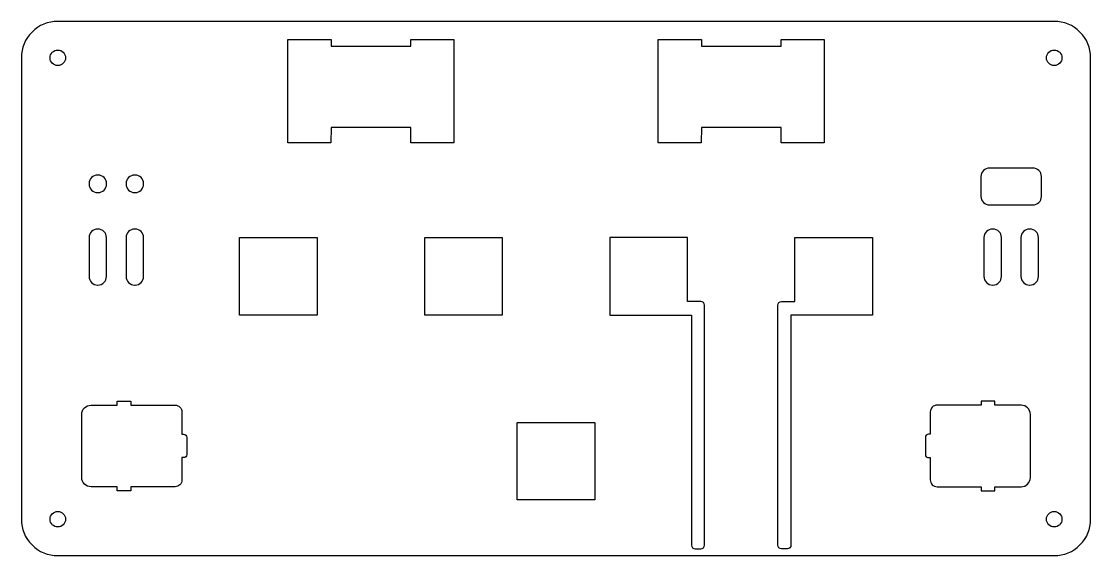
# Model space of a CAD drawing. Header units: millimetres. Extents: x -280 to -60, y 56 to 166.
import ezdxf

# ---------------------------------------------------------------- set-up
doc = ezdxf.new("R2010")
doc.units = ezdxf.units.MM
doc.layers.get('0').update_dxf_attribs({"linetype": 'CONTINUOUS'})

msp = doc.modelspace()

# ---------------------------------------------------------------- linework, layer by layer
for points in [[(-272.39, 56), (-67.36, 56, 0.414214), (-59.86, 63.5), (-59.86, 158.5, 0.414214), (-67.36, 166), (-272.39, 166, 0.414214), (-279.89, 158.5), (-279.89, 63.5, 0.414214)], [(-264.21, 134.36, 0.414214), (-265.96, 132.61), (-265.96, 132.51, 0.414214), (-264.21, 130.76), (-264.11, 130.76, 0.414214), (-262.36, 132.51), (-262.36, 132.61, 0.414214), (-264.11, 134.36)], [(-256.59, 134.36, 0.414214), (-258.34, 132.61), (-258.34, 132.51, 0.414214), (-256.59, 130.76), (-256.49, 130.76, 0.414214), (-254.74, 132.51), (-254.74, 132.61, 0.414214), (-256.49, 134.36)], [(-80.68, 135.8, 0.414214), (-82.43, 134.05), (-82.43, 129.95, 0.414214), (-80.68, 128.2), (-71.73, 128.2, 0.414214), (-69.98, 129.95), (-69.98, 134.05, 0.414214), (-71.73, 135.8)], [(-265.96, 113.46, 0.414214), (-264.21, 111.71), (-264.13, 111.71, 0.414214), (-262.38, 113.46), (-262.38, 121.49, 0.414214), (-264.13, 123.24), (-264.21, 123.24, 0.414214), (-265.96, 121.49)], [(-256.49, 111.71, 0.414214), (-254.74, 113.46), (-254.74, 121.49, 0.414214), (-256.49, 123.24), (-256.59, 123.24, 0.414214), (-258.34, 121.49), (-258.34, 113.46, 0.414214), (-256.59, 111.71)], [(-79.96, 111.71, 0.414214), (-78.21, 113.46), (-78.21, 121.49, 0.414214), (-79.96, 123.24), (-80.06, 123.24, 0.414214), (-81.81, 121.49), (-81.81, 113.46, 0.414214), (-80.06, 111.71)], [(-70.59, 121.49, 0.414214), (-72.34, 123.24), (-72.44, 123.24, 0.414214), (-74.19, 121.49), (-74.19, 113.46, 0.414214), (-72.44, 111.71), (-72.34, 111.71, 0.414214), (-70.59, 113.46)], [(-140.05, 57.39, 0.414214), (-139.3, 58.14), (-139.3, 107.59, 0.414214), (-140.05, 108.34), (-142.83, 108.34), (-142.83, 121.49), (-158.8, 121.49), (-158.8, 105.52), (-142, 105.52), (-142, 58.14, 0.414214), (-141.25, 57.39)], [(-120.7, 108.34), (-120.7, 121.49), (-104.73, 121.49), (-104.73, 105.52), (-121.52, 105.52), (-121.52, 58.14, -0.414214), (-122.27, 57.39), (-123.47, 57.39, -0.414214), (-124.22, 58.14), (-124.22, 107.59, -0.414214), (-123.47, 108.34)], [(-257.36, 87.83), (-257.36, 86.98), (-248.26, 86.98, -0.414214), (-246.86, 85.58), (-246.86, 80.98), (-246.51, 80.98, -0.414214), (-245.86, 80.33), (-245.86, 76.83, -0.414214), (-246.51, 76.18), (-246.86, 76.18), (-246.86, 71.58, -0.414214), (-248.26, 70.18), (-257.36, 70.18), (-257.36, 69.33), (-260.16, 69.33), (-260.16, 70.18), (-265.56, 70.18, -0.414214), (-267.46, 72.08), (-267.46, 85.08, -0.414214), (-265.56, 86.98), (-260.16, 86.98), (-260.16, 87.83)], [(-74.16, 70.18, 0.414214), (-72.26, 72.08), (-72.26, 85.08, 0.414214), (-74.16, 86.98), (-79.56, 86.98), (-79.56, 87.83), (-82.36, 87.83), (-82.36, 86.98), (-91.46, 86.98, 0.414214), (-92.86, 85.58), (-92.86, 80.98), (-93.21, 80.98, 0.414214), (-93.86, 80.33), (-93.86, 76.83, 0.414214), (-93.21, 76.18), (-92.86, 76.18), (-92.86, 71.58, 0.414214), (-91.46, 70.18), (-82.36, 70.18), (-82.36, 69.33), (-79.56, 69.33), (-79.56, 70.18)]]:
    msp.add_lwpolyline(points, format="xyb", close=True)
for points in [[(-190.88, 162.24), (-190.88, 140.97), (-199.76, 140.97), (-199.76, 144.12), (-216.16, 144.12), (-216.18, 140.97), (-225.05, 140.97), (-225.05, 162.24), (-216.16, 162.24), (-216.16, 160.89), (-199.76, 160.89), (-199.76, 162.24)], [(-114.68, 162.24), (-114.68, 140.97), (-123.56, 140.97), (-123.56, 144.12), (-139.96, 144.12), (-139.98, 140.97), (-148.85, 140.97), (-148.85, 162.24), (-139.96, 162.24), (-139.96, 160.89), (-123.56, 160.89), (-123.56, 162.24)], [(-219.03, 105.52), (-235, 105.52), (-235, 121.49), (-219.03, 121.49)], [(-196.9, 121.49), (-180.93, 121.49), (-180.93, 105.52), (-196.9, 105.52)], [(-161.88, 67.47), (-177.85, 67.47), (-177.85, 83.44), (-161.88, 83.44)]]:
    msp.add_lwpolyline(points, close=True)
for centre in [(-272.39, 158.5), (-67.36, 158.5), (-272.39, 63.5), (-67.36, 63.5)]:
    msp.add_circle(centre, 1.6)

doc.saveas('drawing.dxf')
